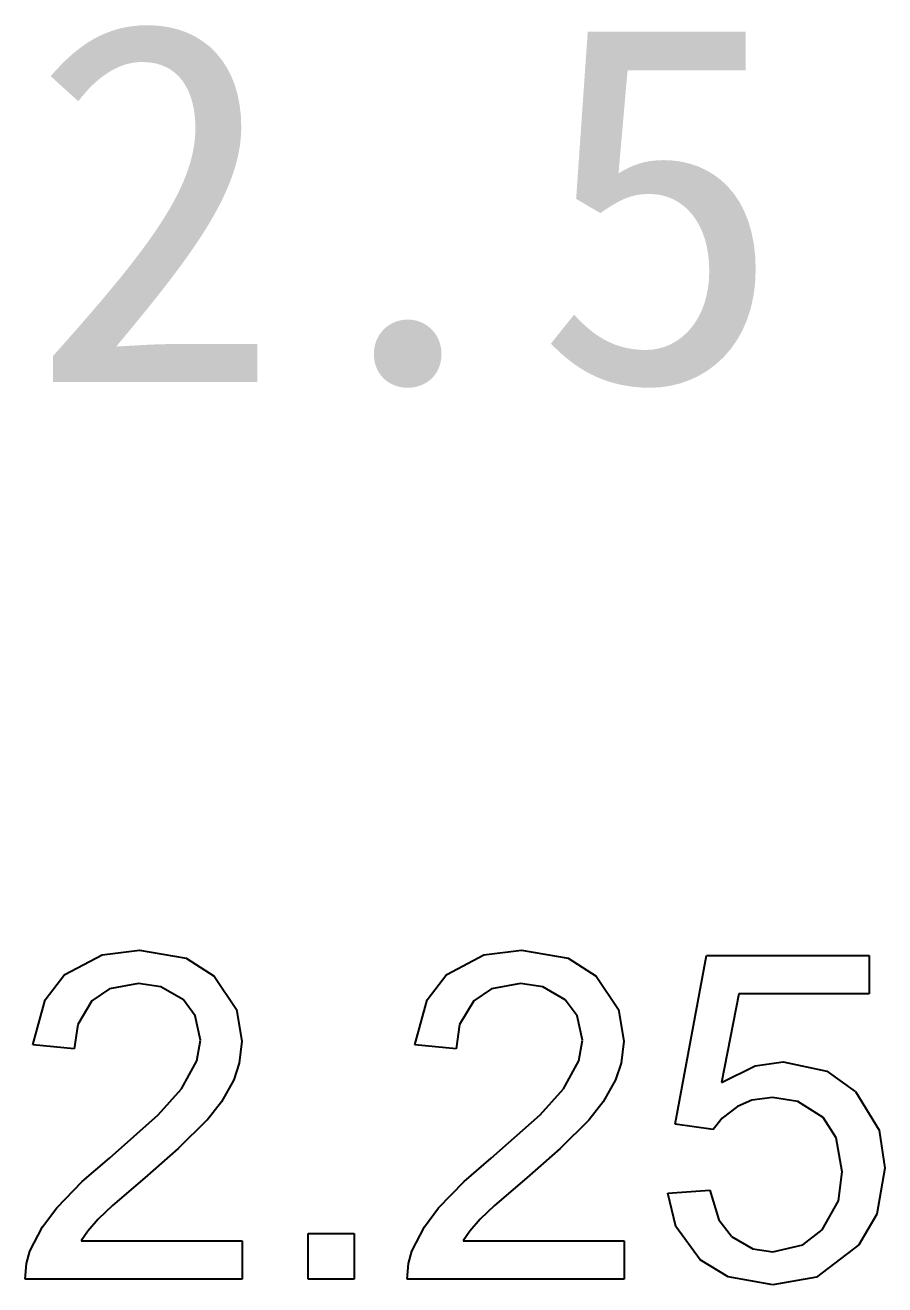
# Model space of a CAD drawing. Header units: millimetres. Extents: x -489 to 574, y -241 to 530.
# Drawn here: x -417.35 to -393.51, y 360.68 to 395.61 of the extents above; entities that cross this region are included whole.
import ezdxf

# ---------------------------------------------------------------- set-up
doc = ezdxf.new("R2010")
doc.units = ezdxf.units.MM
doc.layers.add('01_线宽0.15', color=7, linetype='Continuous')
doc.layers.add('实填充图层01', color=7, linetype='Continuous')
doc.styles.add('大雄软件01_宋体', font='', dxfattribs={"width": 1.028, "bigfont": '宋体'})
doc.styles.get('大雄软件01_宋体').set_extended_font_data('宋体')

# ---------------------------------------------------------------- blocks, each defined once
blk = doc.blocks.new('图块0207_无名图块')
at = {"layer": '实填充图层01'}
for p, q in [((-0.03, 0.054), (0.066, 0.388)), ((-0.066, -0.388), (-0.03, 0.054))]:
    blk.add_line(p, q, dxfattribs=at)
blk = doc.blocks.new('图块0208_无名图块')
at = {"layer": '实填充图层01'}
for p, q in [((-0.024, 0.077), (0.371, 0.604)), ((-0.371, -0.604), (-0.024, 0.077))]:
    blk.add_line(p, q, dxfattribs=at)
blk = doc.blocks.new('图块0209_无名图块')
at = {"layer": '实填充图层01'}
for p, q in [((-0.02, 0.037), (0.73, 0.686)), ((-0.73, -0.686), (-0.02, 0.037))]:
    blk.add_line(p, q, dxfattribs=at)
blk = doc.blocks.new('图块0210_无名图块')
at = {"layer": '实填充图层01'}
for p, q in [((0.355, 0.24), (1.001, 0.963)), ((-1.001, -0.963), (0.355, 0.24))]:
    blk.add_line(p, q, dxfattribs=at)
blk = doc.blocks.new('图块0211_无名图块')
at = {"layer": '实填充图层01'}
for p, q in [((0.161, 0.1), (0.263, 0.673)), ((-0.263, -0.673), (0.161, 0.1))]:
    blk.add_line(p, q, dxfattribs=at)
blk = doc.blocks.new('图块0212_无名图块')
at = {"layer": '实填充图层01'}
for p, q in [((0.089, 0.118), (-0.238, 0.56)), ((0.238, -0.56), (0.089, 0.118))]:
    blk.add_line(p, q, dxfattribs=at)
blk = doc.blocks.new('图块0213_无名图块')
at = {"layer": '实填充图层01'}
for p, q in [((-0.003, 0.139), (-0.621, 0.228)), ((0.621, -0.228), (-0.003, 0.139))]:
    blk.add_line(p, q, dxfattribs=at)
blk = doc.blocks.new('图块0214_无名图块')
at = {"layer": '实填充图层01'}
for p, q in [((-0.158, 0.09), (-0.648, -0.241)), ((0.648, 0.241), (-0.158, 0.09))]:
    blk.add_line(p, q, dxfattribs=at)
blk = doc.blocks.new('图块0215_无名图块')
at = {"layer": '实填充图层01'}
for p, q in [((0.246, 0.667), (-0.148, 0.012)), ((-0.148, 0.012), (-0.246, -0.667))]:
    blk.add_line(p, q, dxfattribs=at)
blk = doc.blocks.new('图块0216_无名图块')
at = {"layer": '实填充图层01'}
for p, q in [((-0.107, 0.268), (0.443, 0.978)), ((-0.443, -0.978), (-0.107, 0.268))]:
    blk.add_line(p, q, dxfattribs=at)
blk = doc.blocks.new('图块0217_无名图块')
at = {"layer": '实填充图层01'}
for p, q in [((-1.034, -0.337), (-0.006, 0.206)), ((-0.006, 0.206), (1.034, 0.337))]:
    blk.add_line(p, q, dxfattribs=at)
blk = doc.blocks.new('图块0218_无名图块')
at = {"layer": '实填充图层01'}
for p, q in [((-1.036, 0.363), (0.259, 0.136)), ((0.259, 0.136), (1.036, -0.363))]:
    blk.add_line(p, q, dxfattribs=at)
blk = doc.blocks.new('图块0219_无名图块')
at = {"layer": '实填充图层01'}
for p, q in [((-0.382, 0.901), (0.234, -0.023)), ((0.234, -0.023), (0.382, -0.901))]:
    blk.add_line(p, q, dxfattribs=at)
blk = doc.blocks.new('图块0220_无名图块')
at = {"layer": '实填充图层01'}
for p, q in [((0.112, 0.537), (0.042, -0.069)), ((0.042, -0.069), (-0.112, -0.537))]:
    blk.add_line(p, q, dxfattribs=at)
blk = doc.blocks.new('图块0221_无名图块')
at = {"layer": '实填充图层01'}
for p, q in [((0.37, 0.557), (0.028, -0.053)), ((0.028, -0.053), (-0.37, -0.557))]:
    blk.add_line(p, q, dxfattribs=at)
blk = doc.blocks.new('图块0222_无名图块')
at = {"layer": '实填充图层01'}
for p, q in [((0.86, 0.8), (0.064, 0.011)), ((0.064, 0.011), (-0.86, -0.8))]:
    blk.add_line(p, q, dxfattribs=at)
blk = doc.blocks.new('图块0223_无名图块')
at = {"layer": '实填充图层01'}
for p, q in [((0.647, 0.573), (-0.255, -0.202)), ((-0.255, -0.202), (-0.647, -0.573))]:
    blk.add_line(p, q, dxfattribs=at)
blk = doc.blocks.new('图块0224_无名图块')
at = {"layer": '实填充图层01'}
for p, q in [((0.236, 0.303), (-0.053, -0.036)), ((-0.053, -0.036), (-0.236, -0.303))]:
    blk.add_line(p, q, dxfattribs=at)
blk = doc.blocks.new('图块0225_无名图块')
at = {"layer": '实填充图层01'}
for p, q in [((-0.03, 0.054), (0.066, 0.388)), ((-0.066, -0.388), (-0.03, 0.054))]:
    blk.add_line(p, q, dxfattribs=at)
blk = doc.blocks.new('图块0226_无名图块')
at = {"layer": '实填充图层01'}
for p, q in [((-0.024, 0.077), (0.371, 0.604)), ((-0.371, -0.604), (-0.024, 0.077))]:
    blk.add_line(p, q, dxfattribs=at)
blk = doc.blocks.new('图块0227_无名图块')
at = {"layer": '实填充图层01'}
for p, q in [((-0.02, 0.037), (0.73, 0.686)), ((-0.73, -0.686), (-0.02, 0.037))]:
    blk.add_line(p, q, dxfattribs=at)
blk = doc.blocks.new('图块0228_无名图块')
at = {"layer": '实填充图层01'}
for p, q in [((0.355, 0.24), (1.001, 0.963)), ((-1.001, -0.963), (0.355, 0.24))]:
    blk.add_line(p, q, dxfattribs=at)
blk = doc.blocks.new('图块0229_无名图块')
at = {"layer": '实填充图层01'}
for p, q in [((0.161, 0.1), (0.263, 0.673)), ((-0.263, -0.673), (0.161, 0.1))]:
    blk.add_line(p, q, dxfattribs=at)
blk = doc.blocks.new('图块0230_无名图块')
at = {"layer": '实填充图层01'}
for p, q in [((0.089, 0.118), (-0.238, 0.56)), ((0.238, -0.56), (0.089, 0.118))]:
    blk.add_line(p, q, dxfattribs=at)
blk = doc.blocks.new('图块0231_无名图块')
at = {"layer": '实填充图层01'}
for p, q in [((-0.003, 0.139), (-0.621, 0.228)), ((0.621, -0.228), (-0.003, 0.139))]:
    blk.add_line(p, q, dxfattribs=at)
blk = doc.blocks.new('图块0232_无名图块')
at = {"layer": '实填充图层01'}
for p, q in [((-0.158, 0.09), (-0.648, -0.241)), ((0.648, 0.241), (-0.158, 0.09))]:
    blk.add_line(p, q, dxfattribs=at)
blk = doc.blocks.new('图块0233_无名图块')
at = {"layer": '实填充图层01'}
for p, q in [((0.246, 0.667), (-0.148, 0.012)), ((-0.148, 0.012), (-0.246, -0.667))]:
    blk.add_line(p, q, dxfattribs=at)
blk = doc.blocks.new('图块0234_无名图块')
at = {"layer": '实填充图层01'}
for p, q in [((-0.107, 0.268), (0.443, 0.978)), ((-0.443, -0.978), (-0.107, 0.268))]:
    blk.add_line(p, q, dxfattribs=at)
blk = doc.blocks.new('图块0235_无名图块')
at = {"layer": '实填充图层01'}
for p, q in [((-1.034, -0.337), (-0.006, 0.206)), ((-0.006, 0.206), (1.034, 0.337))]:
    blk.add_line(p, q, dxfattribs=at)
blk = doc.blocks.new('图块0236_无名图块')
at = {"layer": '实填充图层01'}
for p, q in [((-1.036, 0.363), (0.259, 0.136)), ((0.259, 0.136), (1.036, -0.363))]:
    blk.add_line(p, q, dxfattribs=at)
blk = doc.blocks.new('图块0237_无名图块')
at = {"layer": '实填充图层01'}
for p, q in [((-0.382, 0.901), (0.234, -0.023)), ((0.234, -0.023), (0.382, -0.901))]:
    blk.add_line(p, q, dxfattribs=at)
blk = doc.blocks.new('图块0238_无名图块')
at = {"layer": '实填充图层01'}
for p, q in [((0.112, 0.537), (0.042, -0.069)), ((0.042, -0.069), (-0.112, -0.537))]:
    blk.add_line(p, q, dxfattribs=at)
blk = doc.blocks.new('图块0239_无名图块')
at = {"layer": '实填充图层01'}
for p, q in [((0.371, 0.557), (0.028, -0.053)), ((0.028, -0.053), (-0.371, -0.557))]:
    blk.add_line(p, q, dxfattribs=at)
blk = doc.blocks.new('图块0240_无名图块')
at = {"layer": '实填充图层01'}
for p, q in [((0.861, 0.8), (0.064, 0.011)), ((0.064, 0.011), (-0.861, -0.8))]:
    blk.add_line(p, q, dxfattribs=at)
blk = doc.blocks.new('图块0241_无名图块')
at = {"layer": '实填充图层01'}
for p, q in [((0.647, 0.573), (-0.255, -0.202)), ((-0.255, -0.202), (-0.647, -0.573))]:
    blk.add_line(p, q, dxfattribs=at)
blk = doc.blocks.new('图块0242_无名图块')
at = {"layer": '实填充图层01'}
for p, q in [((0.236, 0.303), (-0.053, -0.036)), ((-0.053, -0.036), (-0.236, -0.303))]:
    blk.add_line(p, q, dxfattribs=at)
blk = doc.blocks.new('图块0243_无名图块')
at = {"layer": '实填充图层01'}
for p, q in [((-0.3, 0.642), (-0.048, -0.181)), ((-0.048, -0.181), (0.3, -0.642))]:
    blk.add_line(p, q, dxfattribs=at)
blk = doc.blocks.new('图块0244_无名图块')
at = {"layer": '实填充图层01'}
for p, q in [((-0.574, 0.215), (0.018, -0.131)), ((0.018, -0.131), (0.574, -0.215))]:
    blk.add_line(p, q, dxfattribs=at)
blk = doc.blocks.new('图块0245_无名图块')
at = {"layer": '实填充图层01'}
for p, q in [((0.146, -0.113), (0.685, 0.304)), ((-0.685, -0.304), (0.146, -0.113))]:
    blk.add_line(p, q, dxfattribs=at)
blk = doc.blocks.new('图块0246_无名图块')
at = {"layer": '实填充图层01'}
for p, q in [((0.169, 0), (0.276, 0.806)), ((-0.276, -0.806), (0.169, 0))]:
    blk.add_line(p, q, dxfattribs=at)
blk = doc.blocks.new('图块0247_无名图块')
at = {"layer": '实填充图层01'}
for p, q in [((0.099, 0.19), (-0.265, 0.754)), ((0.265, -0.754), (0.099, 0.19))]:
    blk.add_line(p, q, dxfattribs=at)
blk = doc.blocks.new('图块0248_无名图块')
at = {"layer": '实填充图层01'}
for p, q in [((0, 0.169), (-0.702, 0.276)), ((0.702, -0.276), (0, 0.169))]:
    blk.add_line(p, q, dxfattribs=at)
blk = doc.blocks.new('图块0249_无名图块')
at = {"layer": '实填充图层01'}
for p, q in [((-0.086, 0.046), (-0.487, -0.124)), ((0.487, 0.124), (-0.086, 0.046))]:
    blk.add_line(p, q, dxfattribs=at)
blk = doc.blocks.new('图块0250_无名图块')
at = {"layer": '实填充图层01'}
for p, q in [((0.338, 0.321), (-0.085, -0.002)), ((-0.085, -0.002), (-0.338, -0.321))]:
    blk.add_line(p, q, dxfattribs=at)
blk = doc.blocks.new('图块0251_无名图块')
at = {"layer": '实填充图层01'}
for p, q in [((-0.856, -0.287), (0.083, 0.176)), ((0.083, 0.176), (0.856, 0.287))]:
    blk.add_line(p, q, dxfattribs=at)
blk = doc.blocks.new('图块0252_无名图块')
at = {"layer": '实填充图层01'}
for p, q in [((-1.002, 0.413), (0.212, 0.154)), ((0.212, 0.154), (1.002, -0.413))]:
    blk.add_line(p, q, dxfattribs=at)
blk = doc.blocks.new('图块0253_无名图块')
at = {"layer": '实填充图层01'}
for p, q in [((-0.408, 1.06), (0.25, -0.011)), ((0.25, -0.011), (0.408, -1.06))]:
    blk.add_line(p, q, dxfattribs=at)
blk = doc.blocks.new('图块0254_无名图块')
at = {"layer": '实填充图层01'}
for p, q in [((0.359, 1.067), (0.134, -0.211)), ((0.134, -0.211), (-0.359, -1.067))]:
    blk.add_line(p, q, dxfattribs=at)
blk = doc.blocks.new('图块0255_无名图块')
at = {"layer": '实填充图层01'}
for p, q in [((1.193, 0.552), (0.014, -0.339)), ((0.014, -0.339), (-1.193, -0.552))]:
    blk.add_line(p, q, dxfattribs=at)
blk = doc.blocks.new('图块0256_无名图块')
at = {"layer": '实填充图层01'}
for p, q in [((-0.233, -0.13), (-1.011, 0.348)), ((1.011, -0.348), (-0.233, -0.13))]:
    blk.add_line(p, q, dxfattribs=at)
blk = doc.blocks.new('图块0257_无名图块')
at = {"layer": '实填充图层01'}
for p, q in [((-0.22, -0.001), (-0.448, 0.922)), ((0.448, -0.922), (-0.22, -0.001))]:
    blk.add_line(p, q, dxfattribs=at)
blk = doc.blocks.new('图块0258_无名图块')
at = {"layer": '实填充图层01'}
for p, q in [((-0.03, 0.054), (0.066, 0.388)), ((-0.066, -0.388), (-0.03, 0.054))]:
    blk.add_line(p, q, dxfattribs=at)
blk = doc.blocks.new('图块0259_无名图块')
at = {"layer": '实填充图层01'}
for p, q in [((-0.024, 0.077), (0.371, 0.604)), ((-0.371, -0.604), (-0.024, 0.077))]:
    blk.add_line(p, q, dxfattribs=at)
blk = doc.blocks.new('图块0260_无名图块')
at = {"layer": '实填充图层01'}
for p, q in [((-0.02, 0.037), (0.73, 0.686)), ((-0.73, -0.686), (-0.02, 0.037))]:
    blk.add_line(p, q, dxfattribs=at)
blk = doc.blocks.new('图块0261_无名图块')
at = {"layer": '实填充图层01'}
for p, q in [((0.355, 0.24), (1.001, 0.963)), ((-1.001, -0.963), (0.355, 0.24))]:
    blk.add_line(p, q, dxfattribs=at)
blk = doc.blocks.new('图块0262_无名图块')
at = {"layer": '实填充图层01'}
for p, q in [((0.161, 0.1), (0.263, 0.673)), ((-0.263, -0.673), (0.161, 0.1))]:
    blk.add_line(p, q, dxfattribs=at)
blk = doc.blocks.new('图块0263_无名图块')
at = {"layer": '实填充图层01'}
for p, q in [((0.089, 0.118), (-0.238, 0.56)), ((0.238, -0.56), (0.089, 0.118))]:
    blk.add_line(p, q, dxfattribs=at)
blk = doc.blocks.new('图块0264_无名图块')
at = {"layer": '实填充图层01'}
for p, q in [((-0.003, 0.139), (-0.621, 0.228)), ((0.621, -0.228), (-0.003, 0.139))]:
    blk.add_line(p, q, dxfattribs=at)
blk = doc.blocks.new('图块0265_无名图块')
at = {"layer": '实填充图层01'}
for p, q in [((-0.158, 0.09), (-0.648, -0.241)), ((0.648, 0.241), (-0.158, 0.09))]:
    blk.add_line(p, q, dxfattribs=at)
blk = doc.blocks.new('图块0266_无名图块')
at = {"layer": '实填充图层01'}
for p, q in [((0.246, 0.667), (-0.148, 0.012)), ((-0.148, 0.012), (-0.246, -0.667))]:
    blk.add_line(p, q, dxfattribs=at)
blk = doc.blocks.new('图块0267_无名图块')
at = {"layer": '实填充图层01'}
for p, q in [((-0.107, 0.268), (0.443, 0.978)), ((-0.443, -0.978), (-0.107, 0.268))]:
    blk.add_line(p, q, dxfattribs=at)
blk = doc.blocks.new('图块0268_无名图块')
at = {"layer": '实填充图层01'}
for p, q in [((-1.034, -0.337), (-0.006, 0.206)), ((-0.006, 0.206), (1.034, 0.337))]:
    blk.add_line(p, q, dxfattribs=at)
blk = doc.blocks.new('图块0269_无名图块')
at = {"layer": '实填充图层01'}
for p, q in [((-1.036, 0.363), (0.259, 0.136)), ((0.259, 0.136), (1.036, -0.363))]:
    blk.add_line(p, q, dxfattribs=at)
blk = doc.blocks.new('图块0270_无名图块')
at = {"layer": '实填充图层01'}
for p, q in [((-0.382, 0.901), (0.234, -0.023)), ((0.234, -0.023), (0.382, -0.901))]:
    blk.add_line(p, q, dxfattribs=at)
blk = doc.blocks.new('图块0271_无名图块')
at = {"layer": '实填充图层01'}
for p, q in [((0.112, 0.537), (0.042, -0.069)), ((0.042, -0.069), (-0.112, -0.537))]:
    blk.add_line(p, q, dxfattribs=at)
blk = doc.blocks.new('图块0272_无名图块')
at = {"layer": '实填充图层01'}
for p, q in [((0.37, 0.557), (0.028, -0.053)), ((0.028, -0.053), (-0.37, -0.557))]:
    blk.add_line(p, q, dxfattribs=at)
blk = doc.blocks.new('图块0273_无名图块')
at = {"layer": '实填充图层01'}
for p, q in [((0.86, 0.8), (0.064, 0.011)), ((0.064, 0.011), (-0.86, -0.8))]:
    blk.add_line(p, q, dxfattribs=at)
blk = doc.blocks.new('图块0274_无名图块')
at = {"layer": '实填充图层01'}
for p, q in [((0.647, 0.573), (-0.255, -0.202)), ((-0.255, -0.202), (-0.647, -0.573))]:
    blk.add_line(p, q, dxfattribs=at)
blk = doc.blocks.new('图块0275_无名图块')
at = {"layer": '实填充图层01'}
for p, q in [((0.236, 0.303), (-0.053, -0.036)), ((-0.053, -0.036), (-0.236, -0.303))]:
    blk.add_line(p, q, dxfattribs=at)
blk = doc.blocks.new('图块0276_无名图块')
at = {"layer": '实填充图层01'}
for p, q in [((-0.03, 0.054), (0.066, 0.388)), ((-0.066, -0.388), (-0.03, 0.054))]:
    blk.add_line(p, q, dxfattribs=at)
blk = doc.blocks.new('图块0277_无名图块')
at = {"layer": '实填充图层01'}
for p, q in [((-0.024, 0.077), (0.371, 0.604)), ((-0.371, -0.604), (-0.024, 0.077))]:
    blk.add_line(p, q, dxfattribs=at)
blk = doc.blocks.new('图块0278_无名图块')
at = {"layer": '实填充图层01'}
for p, q in [((-0.02, 0.037), (0.73, 0.686)), ((-0.73, -0.686), (-0.02, 0.037))]:
    blk.add_line(p, q, dxfattribs=at)
blk = doc.blocks.new('图块0279_无名图块')
at = {"layer": '实填充图层01'}
for p, q in [((0.355, 0.24), (1.001, 0.963)), ((-1.001, -0.963), (0.355, 0.24))]:
    blk.add_line(p, q, dxfattribs=at)
blk = doc.blocks.new('图块0280_无名图块')
at = {"layer": '实填充图层01'}
for p, q in [((0.161, 0.1), (0.263, 0.673)), ((-0.263, -0.673), (0.161, 0.1))]:
    blk.add_line(p, q, dxfattribs=at)
blk = doc.blocks.new('图块0281_无名图块')
at = {"layer": '实填充图层01'}
for p, q in [((0.089, 0.118), (-0.238, 0.56)), ((0.238, -0.56), (0.089, 0.118))]:
    blk.add_line(p, q, dxfattribs=at)
blk = doc.blocks.new('图块0282_无名图块')
at = {"layer": '实填充图层01'}
for p, q in [((-0.003, 0.139), (-0.621, 0.228)), ((0.621, -0.228), (-0.003, 0.139))]:
    blk.add_line(p, q, dxfattribs=at)
blk = doc.blocks.new('图块0283_无名图块')
at = {"layer": '实填充图层01'}
for p, q in [((-0.158, 0.09), (-0.648, -0.241)), ((0.648, 0.241), (-0.158, 0.09))]:
    blk.add_line(p, q, dxfattribs=at)
blk = doc.blocks.new('图块0284_无名图块')
at = {"layer": '实填充图层01'}
for p, q in [((0.246, 0.667), (-0.148, 0.012)), ((-0.148, 0.012), (-0.246, -0.667))]:
    blk.add_line(p, q, dxfattribs=at)
blk = doc.blocks.new('图块0285_无名图块')
at = {"layer": '实填充图层01'}
for p, q in [((-0.107, 0.268), (0.443, 0.978)), ((-0.443, -0.978), (-0.107, 0.268))]:
    blk.add_line(p, q, dxfattribs=at)
blk = doc.blocks.new('图块0286_无名图块')
at = {"layer": '实填充图层01'}
for p, q in [((-1.034, -0.337), (-0.006, 0.206)), ((-0.006, 0.206), (1.034, 0.337))]:
    blk.add_line(p, q, dxfattribs=at)
blk = doc.blocks.new('图块0287_无名图块')
at = {"layer": '实填充图层01'}
for p, q in [((-1.036, 0.363), (0.259, 0.136)), ((0.259, 0.136), (1.036, -0.363))]:
    blk.add_line(p, q, dxfattribs=at)
blk = doc.blocks.new('图块0288_无名图块')
at = {"layer": '实填充图层01'}
for p, q in [((-0.382, 0.901), (0.234, -0.023)), ((0.234, -0.023), (0.382, -0.901))]:
    blk.add_line(p, q, dxfattribs=at)
blk = doc.blocks.new('图块0289_无名图块')
at = {"layer": '实填充图层01'}
for p, q in [((0.112, 0.537), (0.042, -0.069)), ((0.042, -0.069), (-0.112, -0.537))]:
    blk.add_line(p, q, dxfattribs=at)
blk = doc.blocks.new('图块0290_无名图块')
at = {"layer": '实填充图层01'}
for p, q in [((0.371, 0.557), (0.028, -0.053)), ((0.028, -0.053), (-0.371, -0.557))]:
    blk.add_line(p, q, dxfattribs=at)
blk = doc.blocks.new('图块0291_无名图块')
at = {"layer": '实填充图层01'}
for p, q in [((0.861, 0.8), (0.064, 0.011)), ((0.064, 0.011), (-0.861, -0.8))]:
    blk.add_line(p, q, dxfattribs=at)
blk = doc.blocks.new('图块0292_无名图块')
at = {"layer": '实填充图层01'}
for p, q in [((0.647, 0.573), (-0.255, -0.202)), ((-0.255, -0.202), (-0.647, -0.573))]:
    blk.add_line(p, q, dxfattribs=at)
blk = doc.blocks.new('图块0293_无名图块')
at = {"layer": '实填充图层01'}
for p, q in [((0.236, 0.303), (-0.053, -0.036)), ((-0.053, -0.036), (-0.236, -0.303))]:
    blk.add_line(p, q, dxfattribs=at)
blk = doc.blocks.new('图块0294_无名图块')
at = {"layer": '实填充图层01'}
for p, q in [((-0.3, 0.642), (-0.048, -0.181)), ((-0.048, -0.181), (0.3, -0.642))]:
    blk.add_line(p, q, dxfattribs=at)
blk = doc.blocks.new('图块0295_无名图块')
at = {"layer": '实填充图层01'}
for p, q in [((-0.574, 0.215), (0.018, -0.131)), ((0.018, -0.131), (0.574, -0.215))]:
    blk.add_line(p, q, dxfattribs=at)
blk = doc.blocks.new('图块0296_无名图块')
at = {"layer": '实填充图层01'}
for p, q in [((0.146, -0.113), (0.685, 0.304)), ((-0.685, -0.304), (0.146, -0.113))]:
    blk.add_line(p, q, dxfattribs=at)
blk = doc.blocks.new('图块0297_无名图块')
at = {"layer": '实填充图层01'}
for p, q in [((0.169, 0), (0.276, 0.806)), ((-0.276, -0.806), (0.169, 0))]:
    blk.add_line(p, q, dxfattribs=at)
blk = doc.blocks.new('图块0298_无名图块')
at = {"layer": '实填充图层01'}
for p, q in [((0.099, 0.19), (-0.265, 0.754)), ((0.265, -0.754), (0.099, 0.19))]:
    blk.add_line(p, q, dxfattribs=at)
blk = doc.blocks.new('图块0299_无名图块')
at = {"layer": '实填充图层01'}
for p, q in [((0, 0.169), (-0.702, 0.276)), ((0.702, -0.276), (0, 0.169))]:
    blk.add_line(p, q, dxfattribs=at)
blk = doc.blocks.new('图块0300_无名图块')
at = {"layer": '实填充图层01'}
for p, q in [((-0.086, 0.046), (-0.487, -0.124)), ((0.487, 0.124), (-0.086, 0.046))]:
    blk.add_line(p, q, dxfattribs=at)
blk = doc.blocks.new('图块0301_无名图块')
at = {"layer": '实填充图层01'}
for p, q in [((0.338, 0.321), (-0.085, -0.002)), ((-0.085, -0.002), (-0.338, -0.321))]:
    blk.add_line(p, q, dxfattribs=at)
blk = doc.blocks.new('图块0302_无名图块')
at = {"layer": '实填充图层01'}
for p, q in [((-0.856, -0.287), (0.083, 0.176)), ((0.083, 0.176), (0.856, 0.287))]:
    blk.add_line(p, q, dxfattribs=at)
blk = doc.blocks.new('图块0303_无名图块')
at = {"layer": '实填充图层01'}
for p, q in [((-1.002, 0.413), (0.212, 0.154)), ((0.212, 0.154), (1.002, -0.413))]:
    blk.add_line(p, q, dxfattribs=at)
blk = doc.blocks.new('图块0304_无名图块')
at = {"layer": '实填充图层01'}
for p, q in [((-0.408, 1.06), (0.25, -0.011)), ((0.25, -0.011), (0.408, -1.06))]:
    blk.add_line(p, q, dxfattribs=at)
blk = doc.blocks.new('图块0305_无名图块')
at = {"layer": '实填充图层01'}
for p, q in [((0.359, 1.067), (0.134, -0.211)), ((0.134, -0.211), (-0.359, -1.067))]:
    blk.add_line(p, q, dxfattribs=at)
blk = doc.blocks.new('图块0306_无名图块')
at = {"layer": '实填充图层01'}
for p, q in [((1.193, 0.552), (0.014, -0.339)), ((0.014, -0.339), (-1.193, -0.552))]:
    blk.add_line(p, q, dxfattribs=at)
blk = doc.blocks.new('图块0307_无名图块')
at = {"layer": '实填充图层01'}
for p, q in [((-0.233, -0.13), (-1.011, 0.348)), ((1.011, -0.348), (-0.233, -0.13))]:
    blk.add_line(p, q, dxfattribs=at)
blk = doc.blocks.new('图块0308_无名图块')
at = {"layer": '实填充图层01'}
for p, q in [((-0.22, -0.001), (-0.448, 0.922)), ((0.448, -0.922), (-0.22, -0.001))]:
    blk.add_line(p, q, dxfattribs=at)

msp = doc.modelspace()

# ---------------------------------------------------------------- linework, layer by layer
at = {"layer": '01_线宽0.15'}
for p, q in [((-399.322, 365.139), (-398.446, 369.812)), ((-399.322, 365.139), (-398.446, 369.812)), ((-398.446, 369.812), (-393.937, 369.812)), ((-398.446, 369.812), (-393.937, 369.812)), ((-393.937, 369.812), (-393.937, 368.746)), ((-393.937, 369.812), (-393.937, 368.746)), ((-397.555, 368.746), (-398.039, 366.292)), ((-397.555, 368.746), (-398.039, 366.292)), ((-393.937, 368.746), (-397.555, 368.746)), ((-393.937, 368.746), (-397.555, 368.746)), ((-415.986, 367.222), (-417.129, 367.336)), ((-415.986, 367.222), (-417.129, 367.336)), ((-405.395, 367.222), (-406.538, 367.336)), ((-405.395, 367.222), (-406.538, 367.336)), ((-398.268, 364.986), (-399.322, 365.139)), ((-398.268, 364.986), (-399.322, 365.139)), ((-399.525, 363.221), (-398.357, 363.31)), ((-399.525, 363.221), (-398.357, 363.31)), ((-415.79, 361.9), (-411.326, 361.9)), ((-415.79, 361.9), (-411.326, 361.9)), ((-411.326, 361.9), (-411.326, 360.833)), ((-411.326, 361.9), (-411.326, 360.833)), ((-409.495, 360.833), (-409.495, 362.103)), ((-409.495, 362.103), (-408.225, 362.103)), ((-409.495, 360.833), (-409.495, 362.103)), ((-409.495, 362.103), (-408.225, 362.103)), ((-408.225, 362.103), (-408.225, 360.833)), ((-408.225, 362.103), (-408.225, 360.833)), ((-405.198, 361.9), (-400.734, 361.9)), ((-405.198, 361.9), (-400.734, 361.9)), ((-400.734, 361.9), (-400.734, 360.833)), ((-400.734, 361.9), (-400.734, 360.833)), ((-411.326, 360.833), (-417.345, 360.833)), ((-411.326, 360.833), (-417.345, 360.833)), ((-408.225, 360.833), (-409.495, 360.833)), ((-408.225, 360.833), (-409.495, 360.833)), ((-400.734, 360.833), (-406.754, 360.833)), ((-400.734, 360.833), (-406.754, 360.833))]:
    msp.add_line(p, q, dxfattribs=at)

# ---------------------------------------------------------------- block references
for name, p in [('图块0217_无名图块', (-415.209, 369.628)), ('图块0268_无名图块', (-415.209, 369.628)), ('图块0218_无名图块', (-413.138, 369.602)), ('图块0269_无名图块', (-413.138, 369.602)), ('图块0235_无名图块', (-404.617, 369.628)), ('图块0286_无名图块', (-404.617, 369.628)), ('图块0236_无名图块', (-402.547, 369.602)), ('图块0287_无名图块', (-402.547, 369.602)), ('图块0216_无名图块', (-416.686, 368.314)), ('图块0267_无名图块', (-416.686, 368.314)), ('图块0219_无名图块', (-411.72, 368.338)), ('图块0270_无名图块', (-411.72, 368.338)), ('图块0234_无名图块', (-406.094, 368.314)), ('图块0285_无名图块', (-406.094, 368.314)), ('图块0237_无名图块', (-401.128, 368.338)), ('图块0288_无名图块', (-401.128, 368.338)), ('图块0214_无名图块', (-414.848, 368.796)), ('图块0265_无名图块', (-414.848, 368.796)), ('图块0213_无名图块', (-413.579, 368.81)), ('图块0264_无名图块', (-413.579, 368.81)), ('图块0232_无名图块', (-404.256, 368.796)), ('图块0283_无名图块', (-404.256, 368.796)), ('图块0231_无名图块', (-402.987, 368.81)), ('图块0282_无名图块', (-402.987, 368.81)), ('图块0215_无名图块', (-415.741, 367.888)), ('图块0266_无名图块', (-415.741, 367.888)), ('图块0212_无名图块', (-412.719, 368.023)), ('图块0263_无名图块', (-412.719, 368.023)), ('图块0233_无名图块', (-405.149, 367.888)), ('图块0284_无名图块', (-405.149, 367.888)), ('图块0230_无名图块', (-402.128, 368.023)), ('图块0281_无名图块', (-402.128, 368.023)), ('图块0211_无名图块', (-412.745, 366.79)), ('图块0262_无名图块', (-412.745, 366.79)), ('图块0220_无名图块', (-411.45, 366.901)), ('图块0271_无名图块', (-411.45, 366.901)), ('图块0229_无名图块', (-402.153, 366.79)), ('图块0280_无名图块', (-402.153, 366.79)), ('图块0238_无名图块', (-400.859, 366.901)), ('图块0289_无名图块', (-400.859, 366.901)), ('图块0251_无名图块', (-397.183, 366.579)), ('图块0302_无名图块', (-397.183, 366.579)), ('图块0252_无名图块', (-395.325, 366.453)), ('图块0303_无名图块', (-395.325, 366.453)), ('图块0210_无名图块', (-414.009, 365.154)), ('图块0261_无名图块', (-414.009, 365.154)), ('图块0221_无名图块', (-411.933, 365.808)), ('图块0272_无名图块', (-411.933, 365.808)), ('图块0228_无名图块', (-403.418, 365.154)), ('图块0279_无名图块', (-403.418, 365.154)), ('图块0239_无名图块', (-401.341, 365.808)), ('图块0290_无名图块', (-401.341, 365.808)), ('图块0249_无名图块', (-397.106, 365.752)), ('图块0300_无名图块', (-397.106, 365.752)), ('图块0248_无名图块', (-395.917, 365.599)), ('图块0299_无名图块', (-395.917, 365.599)), ('图块0253_无名图块', (-393.914, 364.98)), ('图块0304_无名图块', (-393.914, 364.98)), ('图块0250_无名图块', (-397.93, 365.307)), ('图块0301_无名图块', (-397.93, 365.307)), ('图块0222_无名图块', (-413.164, 364.451)), ('图块0273_无名图块', (-413.164, 364.451)), ('图块0240_无名图块', (-402.572, 364.451)), ('图块0291_无名图块', (-402.572, 364.451)), ('图块0247_无名图块', (-394.951, 364.569)), ('图块0298_无名图块', (-394.951, 364.569)), ('图块0209_无名图块', (-415.741, 363.505)), ('图块0260_无名图块', (-415.741, 363.505)), ('图块0227_无名图块', (-405.149, 363.505)), ('图块0278_无名图块', (-405.149, 363.505)), ('图块0223_无名图块', (-414.671, 363.078)), ('图块0274_无名图块', (-414.671, 363.078)), ('图块0241_无名图块', (-404.079, 363.078)), ('图块0292_无名图块', (-404.079, 363.078)), ('图块0246_无名图块', (-394.963, 363.009)), ('图块0297_无名图块', (-394.963, 363.009)), ('图块0254_无名图块', (-393.864, 362.853)), ('图块0305_无名图块', (-393.864, 362.853)), ('图块0243_无名图块', (-398.056, 362.668)), ('图块0294_无名图块', (-398.056, 362.668)), ('图块0257_无名图块', (-399.077, 362.299)), ('图块0308_无名图块', (-399.077, 362.299)), ('图块0208_无名图块', (-416.843, 362.215)), ('图块0259_无名图块', (-416.843, 362.215)), ('图块0226_无名图块', (-406.251, 362.215)), ('图块0277_无名图块', (-406.251, 362.215)), ('图块0224_无名图块', (-415.554, 362.203)), ('图块0275_无名图块', (-415.554, 362.203)), ('图块0242_无名图块', (-404.962, 362.203)), ('图块0293_无名图块', (-404.962, 362.203)), ('图块0244_无名图块', (-397.182, 361.81)), ('图块0295_无名图块', (-397.182, 361.81)), ('图块0245_无名图块', (-395.924, 361.899)), ('图块0296_无名图块', (-395.924, 361.899)), ('图块0207_无名图块', (-417.28, 361.222)), ('图块0258_无名图块', (-417.28, 361.222)), ('图块0225_无名图块', (-406.688, 361.222)), ('图块0276_无名图块', (-406.688, 361.222)), ('图块0255_无名图块', (-395.416, 361.234)), ('图块0306_无名图块', (-395.416, 361.234)), ('图块0256_无名图块', (-397.619, 361.029)), ('图块0307_无名图块', (-397.619, 361.029))]:
    msp.add_blockref(name, p)

# ---------------------------------------------------------------- texts
at = {"layer": '实填充图层01', "insert": (-417.227, 385.558), "char_height": 10, "width": 28.75077, "attachment_point": 7, "style": '大雄软件01_宋体'}
msp.add_mtext('2.5', dxfattribs=at)

doc.saveas('drawing.dxf')
